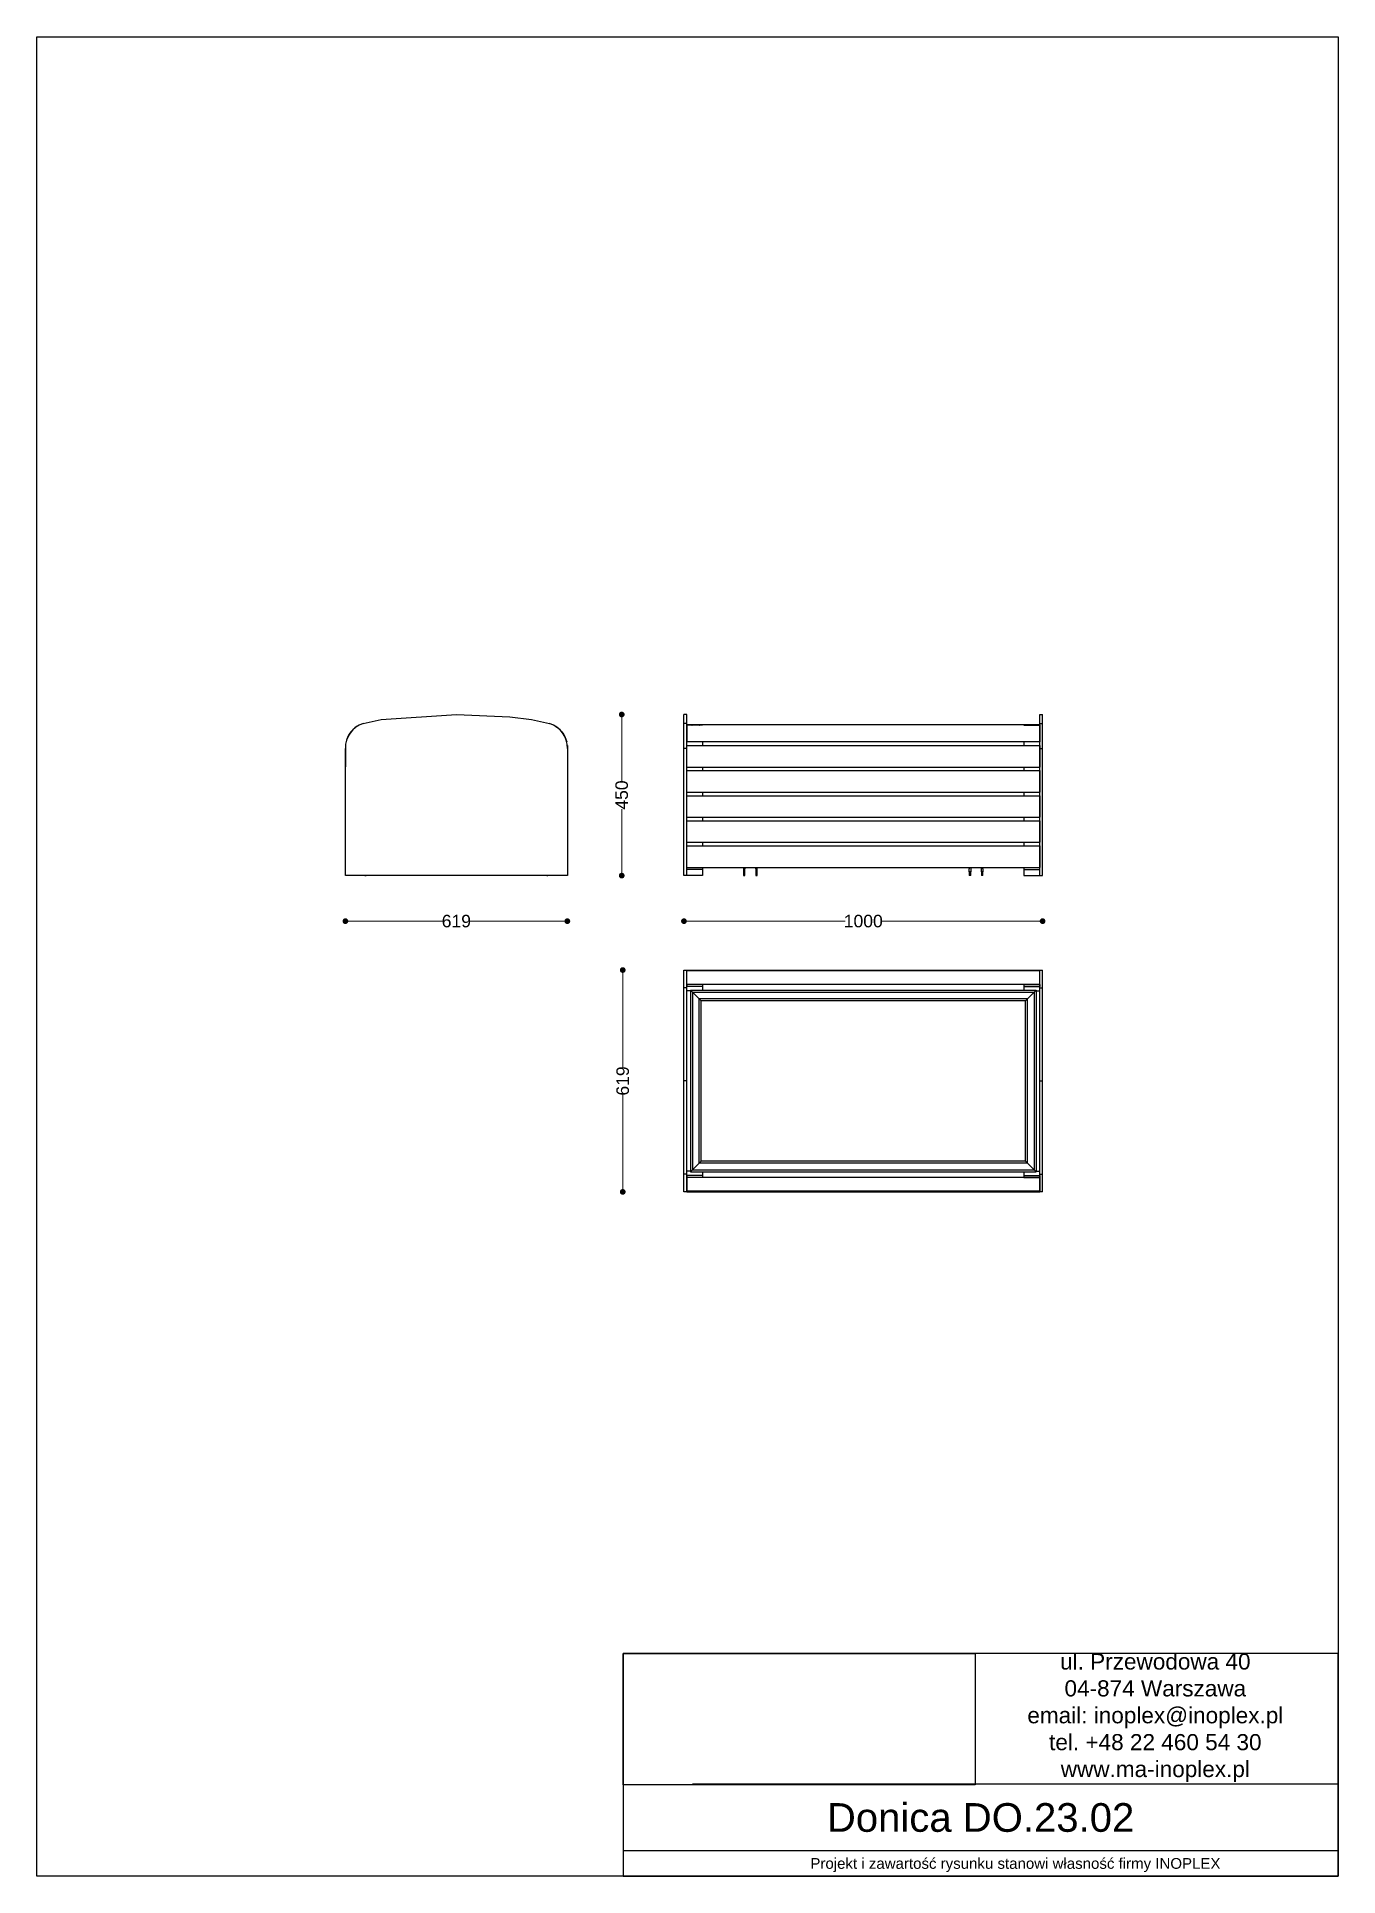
# Model space of a CAD drawing. Header units: millimetres. Extents: x 10366 to 13995, y 24552 to 29685.
import ezdxf

# ---------------------------------------------------------------- set-up
doc = ezdxf.new("R2010")
doc.units = ezdxf.units.MM
doc.header["$LTSCALE"] = 3
for name, color, linetype in [('Default', 7, 'Continuous'), ('Orange', 30, 'Continuous'), ('Red', 1, 'Continuous')]:
    doc.layers.add(name, color=color, linetype=linetype)
doc.styles.get("Standard").update_dxf_attribs({"font": 'arial.ttf'})
doc.dimstyles.new('MATEUSZ', dxfattribs={"dimtxt": 35, "dimasz": 16, "dimexe": 0.18, "dimexo": 0.0625, "dimgap": 0.09, "dimtad": 0, "dimdec": 0, "dimdsep": 46, "dimtxsty": 'Standard', "dimblk": 'DOT', "dimcen": 0.09, "dimse1": 1, "dimse2": 1, "dimadec": 0, "dimazin": 0, "dimtfac": 1, "dimtdec": 0, "dimtofl": 0, "dimtmove": 0, "dimatfit": 3, "dimfxl": 1, "dimtolj": 1, "dimtzin": 0, "dimlwd": 9, "dimlwe": 9, "dimarcsym": 0})
picture_1 = doc.add_image_def('image1.jpg', size_in_pixel=(1896, 709))

# ---------------------------------------------------------------- blocks, each defined once
blk = doc.blocks.new('_Dot')
at = {"color": 0, "linetype": 'ByBlock', "lineweight": -2}
blk.add_line((-0.5, 0), (-1, 0), dxfattribs=at)
at = {"color": 0, "linetype": 'ByBlock', "const_width": 0.5}
blk.add_lwpolyline([(-0.25, 0, 1), (0.25, 0, 1)], format="xyb", close=True, dxfattribs=at)
blk = doc.blocks.new('*D24')
at = {"color": 0, "lineweight": 9, "transparency": 16777216}
for p, q in [((11997.2, 27777.8), (11997.2, 27608.5)), ((11997.2, 27360.3), (11997.2, 27529.7))]:
    blk.add_line(p, q, dxfattribs=at)
at = {"layer": 'Defpoints', "color": 0, "transparency": 16777216}
for p in [(11536.1, 27793.8), (11997.2, 27793.8), (11845.6, 27344.3)]:
    blk.add_point(p, dxfattribs=at)
at = {"color": 0, "lineweight": 9, "transparency": 16777216, "xscale": 16, "yscale": 16, "zscale": 16}
for p, rotation in [((11997.2, 27793.8), 90), ((11997.2, 27344.3), 270)]:
    blk.add_blockref('_Dot', p, dxfattribs=dict(at, rotation=rotation))
at = {"color": 0, "transparency": 16777216, "insert": (11997.2, 27569.1), "char_height": 35, "attachment_point": 5, "rotation": 90}
blk.add_mtext('\\A1;450', dxfattribs=at)
blk = doc.blocks.new('*D25')
at = {"color": 0, "lineweight": 9, "transparency": 16777216}
for p, q in [((11242.7, 27217.2), (11497.3, 27217.2)), ((11829.6, 27217.2), (11575, 27217.2))]:
    blk.add_line(p, q, dxfattribs=at)
at = {"layer": 'Defpoints', "color": 0, "transparency": 16777216}
for p in [(11226.7, 27344.3), (11845.6, 27344.3), (11845.6, 27217.2)]:
    blk.add_point(p, dxfattribs=at)
at = {"color": 0, "lineweight": 9, "transparency": 16777216, "xscale": 16, "yscale": 16, "zscale": 16, "rotation": 180}
blk.add_blockref('_Dot', (11226.7, 27217.2), dxfattribs=at)
at = {"color": 0, "lineweight": 9, "transparency": 16777216, "xscale": 16, "yscale": 16, "zscale": 16}
blk.add_blockref('_Dot', (11845.6, 27217.2), dxfattribs=at)
at = {"color": 0, "transparency": 16777216, "insert": (11536.1, 27217.2), "char_height": 35, "attachment_point": 5}
blk.add_mtext('\\A1;619', dxfattribs=at)
blk = doc.blocks.new('*D26')
at = {"color": 0, "lineweight": 9, "transparency": 16777216}
for p, q in [((12186.7, 27217.2), (12620, 27217.2)), ((13154.7, 27217.2), (12721.3, 27217.2))]:
    blk.add_line(p, q, dxfattribs=at)
at = {"layer": 'Defpoints', "color": 0, "transparency": 16777216}
for p in [(12170.7, 27344.2), (13170.7, 27344.2), (13170.7, 27217.2)]:
    blk.add_point(p, dxfattribs=at)
at = {"color": 0, "lineweight": 9, "transparency": 16777216, "xscale": 16, "yscale": 16, "zscale": 16, "rotation": 180}
blk.add_blockref('_Dot', (12170.7, 27217.2), dxfattribs=at)
at = {"color": 0, "lineweight": 9, "transparency": 16777216, "xscale": 16, "yscale": 16, "zscale": 16}
blk.add_blockref('_Dot', (13170.7, 27217.2), dxfattribs=at)
at = {"color": 0, "transparency": 16777216, "insert": (12670.7, 27217.2), "char_height": 35, "attachment_point": 5}
blk.add_mtext('\\A1;1000', dxfattribs=at)
blk = doc.blocks.new('*D27')
at = {"color": 0, "lineweight": 9, "transparency": 16777216}
for p, q in [((12000, 27064.7), (12000, 26810.1)), ((12000, 26477.8), (12000, 26732.4))]:
    blk.add_line(p, q, dxfattribs=at)
at = {"layer": 'Defpoints', "color": 0, "transparency": 16777216}
for p in [(12170.8, 27080.7), (12000, 26461.8), (12170.8, 26461.8)]:
    blk.add_point(p, dxfattribs=at)
at = {"color": 0, "lineweight": 9, "transparency": 16777216, "xscale": 16, "yscale": 16, "zscale": 16}
for p, rotation in [((12000, 27080.7), 90), ((12000, 26461.8), 270)]:
    blk.add_blockref('_Dot', p, dxfattribs=dict(at, rotation=rotation))
at = {"color": 0, "transparency": 16777216, "insert": (12000, 26771.3), "char_height": 35, "attachment_point": 5, "rotation": 90}
blk.add_mtext('\\A1;619', dxfattribs=at)

msp = doc.modelspace()

# ---------------------------------------------------------------- linework, layer by layer
for p, q in [((13995, 24809.6), (12194.9, 24809.6)), ((13994.7, 24623), (12001.1, 24623))]:
    msp.add_line(p, q)
for points in [[(10366.2, 24552.5), (10366.2, 29684.6), (13995, 29684.6), (13995, 24552.5)], [(12001.1, 24552.5), (13995, 24552.5), (13995, 25174.2), (12001.1, 25174.2)]]:
    msp.add_lwpolyline(points, close=True)
at = {"layer": 'Default', "color": 0}
for p, q in [((12178.7, 27793.7), (12170.7, 27793.7)), ((12178.7, 27768.2), (12170.7, 27768.2)), ((13162.7, 27793.7), (13170.7, 27793.7)), ((13162.7, 27768.2), (13170.7, 27768.2)), ((12222.7, 27763.8), (12178.7, 27763.8)), ((12222.7, 27717.2), (12222.7, 27707.2)), ((13118.7, 27763.8), (13162.7, 27763.8)), ((13118.7, 27717.2), (13118.7, 27707.2)), ((11226.7, 27344.3), (11226.7, 27699.3)), ((11845.6, 27699.3), (11845.6, 27344.3)), ((12170.7, 27344.2), (12170.7, 27699.2)), ((12178.7, 27699.2), (12170.7, 27699.2)), ((12178.7, 27344.2), (12178.7, 27699.2)), ((13162.7, 27344.2), (13162.7, 27699.2)), ((13162.7, 27699.2), (13170.7, 27699.2)), ((13170.7, 27344.2), (13170.7, 27699.2)), ((12222.7, 27647.2), (12222.7, 27637.2)), ((13118.7, 27647.2), (13118.7, 27637.2)), ((12222.7, 27577.2), (12222.7, 27567.2)), ((13118.7, 27577.2), (13118.7, 27567.2)), ((12222.7, 27507.2), (12222.7, 27497.2)), ((13118.7, 27507.2), (13118.7, 27497.2)), ((12222.7, 27437.2), (12222.7, 27427.2)), ((13118.7, 27437.2), (13118.7, 27427.2)), ((12222.7, 27361.7), (12178.7, 27361.7)), ((12222.7, 27367.2), (12222.7, 27361.7)), ((13118.7, 27367.2), (13118.7, 27361.7)), ((13118.7, 27361.7), (13162.7, 27361.7)), ((11536.1, 27344.3), (11226.7, 27344.3)), ((11845.6, 27344.3), (11536.1, 27344.3)), ((12178.7, 27344.2), (12170.7, 27344.2)), ((12222.7, 27344.2), (12178.7, 27344.2)), ((13118.7, 27344.2), (13162.7, 27344.2)), ((13162.7, 27344.2), (13170.7, 27344.2)), ((12170.8, 27080.7), (12178.8, 27080.7)), ((13162.8, 27080.7), (13170.8, 27080.7)), ((12178.8, 27031.1), (12170.8, 27031.1)), ((12178.8, 27040.7), (12178.8, 27034.7)), ((12222.8, 27040.7), (12178.8, 27040.7)), ((12222.8, 27034.7), (12178.8, 27034.7)), ((12188.8, 27023.2), (12178.8, 27023.2)), ((12222.8, 27040.7), (12222.8, 27034.7)), ((13118.8, 27040.7), (13118.8, 27034.7)), ((13118.8, 27040.7), (13162.8, 27040.7)), ((13118.8, 27034.7), (13162.8, 27034.7)), ((13152.8, 27023.2), (13162.8, 27023.2)), ((13162.8, 27040.7), (13162.8, 27034.7)), ((13162.8, 27031.1), (13170.8, 27031.1)), ((12178.8, 26771.3), (12170.8, 26771.3)), ((13162.8, 26771.3), (13170.8, 26771.3)), ((12178.8, 26511.4), (12170.8, 26511.4)), ((12188.8, 26519.3), (12178.8, 26519.3)), ((12178.8, 26507.8), (12178.8, 26501.8)), ((12222.8, 26507.8), (12178.8, 26507.8)), ((12222.8, 26501.8), (12178.8, 26501.8)), ((12222.8, 26507.8), (12222.8, 26501.8)), ((13118.8, 26507.8), (13118.8, 26501.8)), ((13118.8, 26507.8), (13162.8, 26507.8)), ((13118.8, 26501.8), (13162.8, 26501.8)), ((13152.8, 26519.3), (13162.8, 26519.3)), ((13162.8, 26511.4), (13170.8, 26511.4)), ((13162.8, 26507.8), (13162.8, 26501.8)), ((12178.8, 26461.8), (12170.8, 26461.8)), ((13170.8, 26461.8), (13162.8, 26461.8))]:
    msp.add_line(p, q, dxfattribs=at)
for points in [[(11276.3, 27768.3, 0), (11326.5, 27779.4, 0), (11536.1, 27793.8, 0)], [(11536.1, 27793.8, 0), (11685.5, 27787.4, 0), (11745.8, 27779.4, 0), (11796, 27768.3, 0)], [(12170.7, 27768.2, 0), (12170.7, 27787.3, 0), (12170.7, 27792.1, 0), (12170.7, 27793.3, 0), (12170.7, 27793.6, 0), (12170.7, 27793.7, 0), (12170.7, 27793.7, 0), (12170.7, 27793.7, 0), (12170.7, 27793.7, 0), (12170.7, 27793.7, 0), (12170.7, 27793.7, 0), (12170.7, 27793.7, 0), (12170.7, 27793.7, 0), (12170.7, 27793.7, 0), (12170.7, 27793.7, 0), (12170.7, 27793.7, 0), (12170.7, 27793.7, 0), (12170.7, 27793.7, 0), (12170.7, 27793.7, 0)], [(12170.7, 27699.2, 0), (12170.7, 27768.2, 0)], [(12178.7, 27768.2, 0), (12178.7, 27787.3, 0), (12178.7, 27792.1, 0), (12178.7, 27793.3, 0), (12178.7, 27793.6, 0), (12178.7, 27793.7, 0), (12178.7, 27793.7, 0), (12178.7, 27793.7, 0), (12178.7, 27793.7, 0), (12178.7, 27793.7, 0), (12178.7, 27793.7, 0), (12178.7, 27793.7, 0), (12178.7, 27793.7, 0), (12178.7, 27793.7, 0), (12178.7, 27793.7, 0), (12178.7, 27793.7, 0), (12178.7, 27793.7, 0), (12178.7, 27793.7, 0), (12178.7, 27793.7, 0)], [(12178.7, 27699.2, 0), (12178.7, 27768.2, 0)], [(13162.7, 27768.2, 0), (13162.7, 27787.3, 0), (13162.7, 27792.1, 0), (13162.7, 27793.3, 0), (13162.7, 27793.6, 0), (13162.7, 27793.7, 0), (13162.7, 27793.7, 0), (13162.7, 27793.7, 0), (13162.7, 27793.7, 0), (13162.7, 27793.7, 0), (13162.7, 27793.7, 0), (13162.7, 27793.7, 0), (13162.7, 27793.7, 0), (13162.7, 27793.7, 0), (13162.7, 27793.7, 0), (13162.7, 27793.7, 0), (13162.7, 27793.7, 0), (13162.7, 27793.7, 0), (13162.7, 27793.7, 0)], [(13162.7, 27699.2, 0), (13162.7, 27768.2, 0)], [(13170.7, 27768.2, 0), (13170.7, 27787.3, 0), (13170.7, 27792.1, 0), (13170.7, 27793.3, 0), (13170.7, 27793.6, 0), (13170.7, 27793.7, 0), (13170.7, 27793.7, 0), (13170.7, 27793.7, 0), (13170.7, 27793.7, 0), (13170.7, 27793.7, 0), (13170.7, 27793.7, 0), (13170.7, 27793.7, 0), (13170.7, 27793.7, 0), (13170.7, 27793.7, 0), (13170.7, 27793.7, 0), (13170.7, 27793.7, 0), (13170.7, 27793.7, 0), (13170.7, 27793.7, 0), (13170.7, 27793.7, 0)], [(13170.7, 27699.2, 0), (13170.7, 27768.2, 0)], [(12222.7, 27361.7, 0), (12222.7, 27344.2, 0)], [(13118.7, 27361.7, 0), (13118.7, 27344.2, 0)], [(12170.8, 27031.1, 0), (12170.8, 27067.5, 0), (12170.8, 27077.8, 0), (12170.8, 27080.1, 0), (12170.8, 27080.6, 0), (12170.8, 27080.7, 0), (12170.8, 27080.7, 0), (12170.8, 27080.7, 0), (12170.8, 27080.7, 0), (12170.8, 27080.7, 0), (12170.8, 27080.7, 0), (12170.8, 27080.7, 0), (12170.8, 27080.7, 0), (12170.8, 27080.7, 0), (12170.8, 27080.7, 0), (12170.8, 27080.7, 0), (12170.8, 27080.7, 0), (12170.8, 27080.7, 0), (12170.8, 27080.7, 0), (12170.8, 27080.7, 0), (12170.8, 27080.7, 0)], [(12178.8, 27031.1, 0), (12178.8, 27067.5, 0), (12178.8, 27077.8, 0), (12178.8, 27080.1, 0), (12178.8, 27080.6, 0), (12178.8, 27080.7, 0), (12178.8, 27080.7, 0), (12178.8, 27080.7, 0), (12178.8, 27080.7, 0), (12178.8, 27080.7, 0), (12178.8, 27080.7, 0), (12178.8, 27080.7, 0), (12178.8, 27080.7, 0), (12178.8, 27080.7, 0), (12178.8, 27080.7, 0), (12178.8, 27080.7, 0), (12178.8, 27080.7, 0), (12178.8, 27080.7, 0), (12178.8, 27080.7, 0), (12178.8, 27080.7, 0), (12178.8, 27080.7, 0)], [(13162.8, 27031.1, 0), (13162.8, 27067.5, 0), (13162.8, 27077.8, 0), (13162.8, 27080.1, 0), (13162.8, 27080.6, 0), (13162.8, 27080.7, 0), (13162.8, 27080.7, 0), (13162.8, 27080.7, 0), (13162.8, 27080.7, 0), (13162.8, 27080.7, 0), (13162.8, 27080.7, 0), (13162.8, 27080.7, 0), (13162.8, 27080.7, 0), (13162.8, 27080.7, 0), (13162.8, 27080.7, 0), (13162.8, 27080.7, 0), (13162.8, 27080.7, 0), (13162.8, 27080.7, 0), (13162.8, 27080.7, 0), (13162.8, 27080.7, 0), (13162.8, 27080.7, 0)], [(13170.8, 27031.1, 0), (13170.8, 27067.5, 0), (13170.8, 27077.8, 0), (13170.8, 27080.1, 0), (13170.8, 27080.6, 0), (13170.8, 27080.7, 0), (13170.8, 27080.7, 0), (13170.8, 27080.7, 0), (13170.8, 27080.7, 0), (13170.8, 27080.7, 0), (13170.8, 27080.7, 0), (13170.8, 27080.7, 0), (13170.8, 27080.7, 0), (13170.8, 27080.7, 0), (13170.8, 27080.7, 0), (13170.8, 27080.7, 0), (13170.8, 27080.7, 0), (13170.8, 27080.7, 0), (13170.8, 27080.7, 0), (13170.8, 27080.7, 0), (13170.8, 27080.7, 0)], [(12170.8, 26771.3, 0), (12170.8, 27031.1, 0)], [(12178.8, 26771.3, 0), (12178.8, 27031.1, 0)], [(12222.8, 27034.7, 0), (12222.8, 27034.7, 0), (12222.8, 27034.7, 0), (12222.8, 27034.7, 0), (12222.8, 27034.7, 0), (12222.8, 27034.7, 0), (12222.8, 27034.7, 0), (12222.8, 27034.7, 0), (12222.8, 27034.7, 0), (12222.8, 27034.7, 0), (12222.8, 27034.7, 0), (12222.8, 27034.7, 0), (12222.8, 27034.7, 0), (12222.8, 27034.6, 0), (12222.8, 27034.4, 0), (12222.8, 27033.5, 0), (12222.8, 27024.7, 0)], [(13118.8, 27034.7, 0), (13118.8, 27034.7, 0), (13118.8, 27034.7, 0), (13118.8, 27034.7, 0), (13118.8, 27034.7, 0), (13118.8, 27034.7, 0), (13118.8, 27034.7, 0), (13118.8, 27034.7, 0), (13118.8, 27034.7, 0), (13118.8, 27034.7, 0), (13118.8, 27034.7, 0), (13118.8, 27034.7, 0), (13118.8, 27034.7, 0), (13118.8, 27034.6, 0), (13118.8, 27034.4, 0), (13118.8, 27033.5, 0), (13118.8, 27024.7, 0)], [(13162.8, 26771.3, 0), (13162.8, 27031.1, 0)], [(13170.8, 26771.3, 0), (13170.8, 27031.1, 0)], [(12170.8, 26511.4, 0), (12170.8, 26771.3, 0)], [(12178.8, 26511.4, 0), (12178.8, 26771.3, 0)], [(13162.8, 26511.4, 0), (13162.8, 26771.3, 0)], [(13170.8, 26511.4, 0), (13170.8, 26771.3, 0)], [(12170.8, 26461.8, 0), (12170.8, 26461.8, 0), (12170.8, 26461.8, 0), (12170.8, 26461.8, 0), (12170.8, 26461.8, 0), (12170.8, 26461.8, 0), (12170.8, 26461.8, 0), (12170.8, 26461.8, 0), (12170.8, 26461.8, 0), (12170.8, 26461.8, 0), (12170.8, 26461.8, 0), (12170.8, 26461.8, 0), (12170.8, 26461.8, 0), (12170.8, 26461.8, 0), (12170.8, 26461.8, 0), (12170.8, 26461.8, 0), (12170.8, 26461.8, 0), (12170.8, 26461.8, 0), (12170.8, 26461.8, 0), (12170.8, 26461.8, 0), (12170.8, 26461.8, 0), (12170.8, 26461.9, 0), (12170.8, 26462.2, 0), (12170.8, 26463.3, 0), (12170.8, 26467.9, 0), (12170.8, 26511.4, 0)], [(12178.8, 26461.8, 0), (12178.8, 26461.8, 0), (12178.8, 26461.8, 0), (12178.8, 26461.8, 0), (12178.8, 26461.8, 0), (12178.8, 26461.8, 0), (12178.8, 26461.8, 0), (12178.8, 26461.8, 0), (12178.8, 26461.8, 0), (12178.8, 26461.8, 0), (12178.8, 26461.8, 0), (12178.8, 26461.8, 0), (12178.8, 26461.8, 0), (12178.8, 26461.8, 0), (12178.8, 26461.8, 0), (12178.8, 26461.8, 0), (12178.8, 26461.8, 0), (12178.8, 26461.8, 0), (12178.8, 26461.8, 0), (12178.8, 26461.8, 0), (12178.8, 26461.8, 0), (12178.8, 26461.9, 0), (12178.8, 26462.2, 0), (12178.8, 26463.3, 0), (12178.8, 26467.9, 0), (12178.8, 26511.4, 0)], [(12222.8, 26517.8, 0), (12222.8, 26507.8, 0)], [(13118.8, 26517.8, 0), (13118.8, 26507.8, 0)], [(13162.8, 26461.8, 0), (13162.8, 26461.8, 0), (13162.8, 26461.8, 0), (13162.8, 26461.8, 0), (13162.8, 26461.8, 0), (13162.8, 26461.8, 0), (13162.8, 26461.8, 0), (13162.8, 26461.8, 0), (13162.8, 26461.8, 0), (13162.8, 26461.8, 0), (13162.8, 26461.8, 0), (13162.8, 26461.8, 0), (13162.8, 26461.8, 0), (13162.8, 26461.8, 0), (13162.8, 26461.8, 0), (13162.8, 26461.8, 0), (13162.8, 26461.8, 0), (13162.8, 26461.8, 0), (13162.8, 26461.8, 0), (13162.8, 26461.8, 0), (13162.8, 26461.8, 0), (13162.8, 26461.9, 0), (13162.8, 26462.2, 0), (13162.8, 26463.3, 0), (13162.8, 26467.9, 0), (13162.8, 26511.4, 0)], [(13170.8, 26461.8, 0), (13170.8, 26461.8, 0), (13170.8, 26461.8, 0), (13170.8, 26461.8, 0), (13170.8, 26461.8, 0), (13170.8, 26461.8, 0), (13170.8, 26461.8, 0), (13170.8, 26461.8, 0), (13170.8, 26461.8, 0), (13170.8, 26461.8, 0), (13170.8, 26461.8, 0), (13170.8, 26461.8, 0), (13170.8, 26461.8, 0), (13170.8, 26461.8, 0), (13170.8, 26461.8, 0), (13170.8, 26461.8, 0), (13170.8, 26461.8, 0), (13170.8, 26461.8, 0), (13170.8, 26461.8, 0), (13170.8, 26461.8, 0), (13170.8, 26461.8, 0), (13170.8, 26461.9, 0), (13170.8, 26462.2, 0), (13170.8, 26463.3, 0), (13170.8, 26467.9, 0), (13170.8, 26511.4, 0)]]:
    msp.add_polyline3d(points, dxfattribs=at)
for centre, radius, start, end in [((11296.9, 27701.2), 70.2, 107.0666, 181.5592), ((11775.4, 27701.2), 70.2, 358.4408, 72.9334), ((11284.2, 27361.8), 17.5, 259.9678, 270), ((11788.1, 27361.8), 17.4, 270, 279.3908)]:
    msp.add_arc(centre, radius, start, end, dxfattribs=at)
at = {"layer": 'Orange', "color": 0}
for p, q in [((13162.7, 27764.5), (12178.7, 27764.5)), ((12178.7, 27764.5), (12178.7, 27763.7)), ((13162.7, 27717.2), (12178.7, 27717.2)), ((11226.7, 27707.3), (11226.7, 27647.3)), ((11845.6, 27707.3), (11845.6, 27647.3)), ((12178.7, 27647.2), (12178.7, 27707.2)), ((12178.7, 27707.2), (13162.7, 27707.2)), ((13162.7, 27707.2), (13162.7, 27647.2)), ((12178.7, 27647.2), (13162.7, 27647.2)), ((12178.7, 27577.2), (12178.7, 27637.2)), ((12178.7, 27637.2), (13162.7, 27637.2)), ((13162.7, 27637.2), (13162.7, 27577.2)), ((12178.7, 27577.2), (13162.7, 27577.2)), ((12178.7, 27507.2), (12178.7, 27567.2)), ((12178.7, 27567.2), (13162.7, 27567.2)), ((13162.7, 27567.2), (13162.7, 27507.2)), ((12178.7, 27507.2), (13162.7, 27507.2)), ((12178.7, 27437.2), (12178.7, 27497.2)), ((12178.7, 27497.2), (13162.7, 27497.2)), ((13162.7, 27497.2), (13162.7, 27437.2)), ((12178.7, 27437.2), (13162.7, 27437.2)), ((12178.7, 27367.2), (12178.7, 27427.2)), ((12178.7, 27427.2), (13162.7, 27427.2)), ((13162.7, 27427.2), (13162.7, 27367.2)), ((12178.7, 27367.2), (13162.7, 27367.2)), ((12178.8, 27080.7), (13162.8, 27080.7)), ((12178.8, 27080.7), (12178.8, 27078.7)), ((13162.8, 27079), (12178.8, 27079)), ((13162.8, 27079), (13162.8, 27080.7)), ((13162.8, 27040.7), (12178.8, 27040.7)), ((13162.8, 26501.8), (12178.8, 26501.8)), ((12178.8, 26461.8), (12178.8, 26463.8)), ((13162.8, 26463.5), (12178.8, 26463.5)), ((12178.8, 26461.8), (13162.8, 26461.8)), ((13162.8, 26463.5), (13162.8, 26461.8))]:
    msp.add_line(p, q, dxfattribs=at)
for points in [[(11266.7, 27764.6, 0), (11259.8, 27760.8, 0), (11253.4, 27756.3, 0), (11247.5, 27751.1, 0), (11242.2, 27745.2, 0), (11237.6, 27738.9, 0), (11233.7, 27732, 0), (11230.7, 27724.8, 0), (11228.4, 27717.3, 0)], [(11266.7, 27764.6, 0), (11259.9, 27760.9, 0), (11253.5, 27756.4, 0), (11247.6, 27751.2, 0), (11242.3, 27745.4, 0), (11237.7, 27739, 0), (11233.8, 27732.1, 0), (11230.7, 27724.9, 0), (11228.4, 27717.3, 0)], [(11805.6, 27764.6, 0), (11812.5, 27760.8, 0), (11818.9, 27756.3, 0), (11824.8, 27751.1, 0), (11830.1, 27745.2, 0), (11834.7, 27738.9, 0), (11838.5, 27732, 0), (11841.6, 27724.8, 0), (11843.9, 27717.3, 0)], [(11805.6, 27764.6, 0), (11812.4, 27760.9, 0), (11818.8, 27756.4, 0), (11824.6, 27751.2, 0), (11829.9, 27745.4, 0), (11834.6, 27739, 0), (11838.5, 27732.1, 0), (11841.6, 27724.9, 0), (11843.9, 27717.3, 0)], [(12178.7, 27764.5, 0), (12178.7, 27717.2, 0)], [(13162.7, 27764.5, 0), (13162.7, 27717.2, 0)], [(12178.8, 27040.7, 0), (12178.8, 27079, 0)], [(13162.8, 27040.7, 0), (13162.8, 27079, 0)], [(12178.8, 26501.8, 0), (12178.8, 26463.5, 0)], [(13162.8, 26501.8, 0), (13162.8, 26463.5, 0)]]:
    msp.add_polyline3d(points, dxfattribs=at)
at = {"layer": 'Red', "color": 0}
for p, q in [((12336.9, 27363), (12336.9, 27354.9)), ((12336.9, 27354.9), (12340.9, 27354.9)), ((12340.9, 27354.9), (12340.9, 27363)), ((12370.9, 27363), (12370.9, 27354.9)), ((12370.9, 27354.9), (12374.9, 27354.9)), ((12374.9, 27354.9), (12374.9, 27363)), ((12966.4, 27354.9), (12966.4, 27363)), ((12970.4, 27354.9), (12966.4, 27354.9)), ((12970.4, 27363), (12970.4, 27354.9)), ((13000.4, 27354.9), (13000.4, 27363)), ((13004.4, 27354.9), (13000.4, 27354.9)), ((13004.4, 27363), (13004.4, 27354.9)), ((12336.9, 27344.9), (12340.9, 27344.9)), ((12370.9, 27344.9), (12374.9, 27344.9)), ((12970.4, 27344.9), (12966.4, 27344.9)), ((13004.4, 27344.9), (13000.4, 27344.9)), ((12188.8, 27024.7), (12188.8, 26517.8)), ((12188.8, 27024.7), (13152.8, 27024.7)), ((12194.7, 27018.8), (12212.9, 27000.6)), ((12194.7, 27018.8), (12194.7, 26523.7)), ((12194.7, 27018.8), (13146.9, 27018.8)), ((12194.7, 27018.8), (12212.9, 27000.6)), ((12212.9, 26541.9), (12212.9, 27000.6)), ((13128.7, 27000.6), (12212.9, 27000.6)), ((13146.9, 27018.8), (13128.7, 27000.6)), ((13146.9, 27018.8), (13128.7, 27000.6)), ((13128.7, 26541.9), (13128.7, 27000.6)), ((13146.9, 27018.8), (13146.9, 26523.7)), ((13152.8, 27024.7), (13152.8, 26517.8)), ((12218.8, 26547.8), (12218.8, 26994.7)), ((13122.8, 26994.7), (12218.8, 26994.7)), ((13122.8, 26547.8), (13122.8, 26994.7)), ((12194.7, 26523.7), (12212.9, 26541.9)), ((12194.7, 26523.7), (12212.9, 26541.9)), ((13128.7, 26541.9), (12212.9, 26541.9)), ((13122.8, 26547.8), (12218.8, 26547.8)), ((13146.9, 26523.7), (13128.7, 26541.9)), ((13146.9, 26523.7), (13128.7, 26541.9)), ((12188.8, 26517.8), (13152.8, 26517.8)), ((12194.7, 26523.7), (13146.9, 26523.7))]:
    msp.add_line(p, q, dxfattribs=at)
for points in [[(12194.6, 27764.5, 0), (12193.7, 27764.4, 0), (12192.8, 27764.2, 0)], [(12193, 27764.3, 0), (12193.8, 27764.4, 0), (12194.6, 27764.5, 0)], [(12214.4, 27764.2, 0), (12213.6, 27764.4, 0), (12212.8, 27764.5, 0)], [(12212.8, 27764.5, 0), (12213.7, 27764.4, 0), (12214.7, 27764.2, 0)], [(13128.6, 27764.5, 0), (13127.6, 27764.4, 0), (13126.7, 27764.2, 0)], [(13128.6, 27764.5, 0), (13127.7, 27764.4, 0)], [(13148.3, 27764.3, 0), (13147.5, 27764.4, 0), (13146.8, 27764.5, 0)], [(13148.3, 27764.3, 0), (13147.5, 27764.4, 0), (13146.8, 27764.5, 0)], [(12336.9, 27354.9, 0), (12336.9, 27344.9, 0)], [(12340.9, 27344.9, 0), (12340.9, 27344.9, 0), (12340.9, 27344.9, 0), (12340.9, 27344.9, 0), (12340.9, 27344.9, 0), (12340.9, 27344.9, 0), (12340.9, 27344.9, 0), (12340.9, 27344.9, 0), (12340.9, 27344.9, 0), (12340.9, 27344.9, 0), (12340.9, 27344.9, 0), (12340.9, 27344.9, 0), (12340.9, 27344.9, 0), (12340.9, 27344.9, 0), (12340.9, 27345, 0), (12340.9, 27345.2, 0), (12340.9, 27346.1, 0), (12340.9, 27354.9, 0)], [(12370.9, 27354.9, 0), (12370.9, 27344.9, 0)], [(12374.9, 27344.9, 0), (12374.9, 27344.9, 0), (12374.9, 27344.9, 0), (12374.9, 27344.9, 0), (12374.9, 27344.9, 0), (12374.9, 27344.9, 0), (12374.9, 27344.9, 0), (12374.9, 27344.9, 0), (12374.9, 27344.9, 0), (12374.9, 27344.9, 0), (12374.9, 27344.9, 0), (12374.9, 27344.9, 0), (12374.9, 27344.9, 0), (12374.9, 27344.9, 0), (12374.9, 27345, 0), (12374.9, 27345.2, 0), (12374.9, 27346.1, 0), (12374.9, 27354.9, 0)], [(12966.4, 27354.9, 0), (12966.4, 27344.9, 0)], [(12970.4, 27344.9, 0), (12970.4, 27344.9, 0), (12970.4, 27344.9, 0), (12970.4, 27344.9, 0), (12970.4, 27344.9, 0), (12970.4, 27344.9, 0), (12970.4, 27344.9, 0), (12970.4, 27344.9, 0), (12970.4, 27344.9, 0), (12970.4, 27344.9, 0), (12970.4, 27344.9, 0), (12970.4, 27344.9, 0), (12970.4, 27344.9, 0), (12970.4, 27344.9, 0), (12970.4, 27345, 0), (12970.4, 27345.2, 0), (12970.4, 27346.1, 0), (12970.4, 27354.9, 0)], [(13000.4, 27354.9, 0), (13000.4, 27344.9, 0)], [(13004.4, 27344.9, 0), (13004.4, 27344.9, 0), (13004.4, 27344.9, 0), (13004.4, 27344.9, 0), (13004.4, 27344.9, 0), (13004.4, 27344.9, 0), (13004.4, 27344.9, 0), (13004.4, 27344.9, 0), (13004.4, 27344.9, 0), (13004.4, 27344.9, 0), (13004.4, 27344.9, 0), (13004.4, 27344.9, 0), (13004.4, 27344.9, 0), (13004.4, 27344.9, 0), (13004.4, 27345, 0), (13004.4, 27345.2, 0), (13004.4, 27346.1, 0), (13004.4, 27354.9, 0)], [(12194.7, 27018.8, 0), (12188.8, 27024.7, 0)], [(12194.7, 27018.8, 0), (12188.8, 27024.7, 0)], [(12218.8, 26994.7, 0), (12218.8, 26994.7, 0), (12218.8, 26994.7, 0), (12218.8, 26994.7, 0), (12218.8, 26994.7, 0), (12218.8, 26994.7, 0), (12218.8, 26994.7, 0), (12218.8, 26994.7, 0), (12218.8, 26994.7, 0), (12218.8, 26994.7, 0), (12218.8, 26994.7, 0), (12218.8, 26994.7, 0), (12218.6, 26994.8, 0), (12217, 26996.5, 0), (12212.9, 27000.6, 0)], [(12218.8, 26994.7, 0), (12218.8, 26994.7, 0), (12218.8, 26994.7, 0), (12218.8, 26994.7, 0), (12218.8, 26994.7, 0), (12218.8, 26994.7, 0), (12218.8, 26994.7, 0), (12218.8, 26994.7, 0), (12218.8, 26994.7, 0), (12218.8, 26994.7, 0), (12218.8, 26994.7, 0), (12218.8, 26994.7, 0), (12218.6, 26994.9, 0), (12217, 26996.5, 0), (12212.9, 27000.6, 0)], [(13128.7, 27000.6, 0), (13122.8, 26994.7, 0)], [(13122.8, 26994.7, 0), (13122.8, 26994.7, 0), (13122.8, 26994.7, 0), (13122.8, 26994.7, 0), (13122.8, 26994.7, 0), (13122.8, 26994.7, 0), (13122.8, 26994.7, 0), (13122.8, 26994.7, 0), (13122.8, 26994.7, 0), (13122.8, 26994.7, 0), (13122.8, 26994.7, 0), (13122.8, 26994.7, 0), (13123, 26994.8, 0), (13124.6, 26996.5, 0), (13128.7, 27000.6, 0)], [(13152.8, 27024.7, 0), (13152.8, 27024.7, 0), (13152.8, 27024.7, 0), (13152.8, 27024.7, 0), (13152.8, 27024.7, 0), (13152.8, 27024.7, 0), (13152.8, 27024.7, 0), (13152.8, 27024.7, 0), (13152.8, 27024.7, 0), (13152.8, 27024.7, 0), (13152.8, 27024.7, 0), (13152.8, 27024.7, 0), (13152.6, 27024.5, 0), (13151, 27022.9, 0), (13146.9, 27018.8, 0)], [(13146.9, 27018.8, 0), (13152.8, 27024.7, 0)], [(12212.9, 26541.9, 0), (12218.8, 26547.8, 0)], [(12218.8, 26547.8, 0), (12218.8, 26547.8, 0), (12218.8, 26547.8, 0), (12218.8, 26547.8, 0), (12218.8, 26547.8, 0), (12218.8, 26547.8, 0), (12218.8, 26547.8, 0), (12218.8, 26547.8, 0), (12218.8, 26547.8, 0), (12218.8, 26547.8, 0), (12218.8, 26547.8, 0), (12218.8, 26547.8, 0), (12218.6, 26547.6, 0), (12217, 26546, 0), (12212.9, 26541.9, 0)], [(13128.7, 26541.9, 0), (13122.8, 26547.8, 0)], [(13128.7, 26541.9, 0), (13122.8, 26547.8, 0)], [(12188.8, 26517.8, 0), (12188.8, 26517.8, 0), (12188.8, 26517.8, 0), (12188.8, 26517.8, 0), (12188.8, 26517.8, 0), (12188.8, 26517.8, 0), (12188.8, 26517.8, 0), (12188.8, 26517.8, 0), (12188.8, 26517.8, 0), (12188.8, 26517.8, 0), (12188.8, 26517.8, 0), (12188.8, 26517.8, 0), (12189, 26518, 0), (12190.6, 26519.6, 0), (12194.7, 26523.7, 0)], [(12194.7, 26523.7, 0), (12188.8, 26517.8, 0)], [(13152.8, 26517.8, 0), (13152.8, 26517.8, 0), (13152.8, 26517.8, 0), (13152.8, 26517.8, 0), (13152.8, 26517.8, 0), (13152.8, 26517.8, 0), (13152.8, 26517.8, 0), (13152.8, 26517.8, 0), (13152.8, 26517.8, 0), (13152.8, 26517.8, 0), (13152.8, 26517.8, 0), (13152.8, 26517.8, 0), (13152.6, 26518, 0), (13151, 26519.6, 0), (13146.9, 26523.7, 0)], [(13152.8, 26517.8, 0), (13152.8, 26517.8, 0), (13152.8, 26517.8, 0), (13152.8, 26517.8, 0), (13152.8, 26517.8, 0), (13152.8, 26517.8, 0), (13152.8, 26517.8, 0), (13152.8, 26517.8, 0), (13152.8, 26517.8, 0), (13152.8, 26517.8, 0), (13152.8, 26517.8, 0), (13152.8, 26517.8, 0), (13152.6, 26518, 0), (13151, 26519.6, 0), (13146.9, 26523.7, 0)]]:
    msp.add_polyline3d(points, dxfattribs=at)
for centre, radius, start, end in [((12345.8, 27363), 8.87, 152.3486, 180), ((12345.8, 27363), 4.87, 122.2987, 180), ((12366, 27363), 4.87, 0, 57.7013), ((12366, 27363), 8.87, 0, 27.6514), ((12975.3, 27363), 8.87, 152.3486, 180), ((12975.3, 27363), 4.87, 122.2987, 180), ((12995.6, 27363), 4.87, 0, 57.7013), ((12995.6, 27363), 8.87, 0, 27.6514)]:
    msp.add_arc(centre, radius, start, end, dxfattribs=at)

# ---------------------------------------------------------------- texts
at = {"attachment_point": 5}
for s, width, gutter_width, heights, insert, char_height in [('ul. Przewodowa 40\\P04-874 Warszawa\\Pemail: inoplex@inoplex.pl\\Ptel. +48 22 460 54 30\\Pwww.ma-inoplex.pl', 1019.877, 1, [432.7], (13485.1, 24994.8), 45), ('Donica DO.23.02', 1993.625, 1, [0], (12997.9, 24715.8), 80), ('\\pxqc;Projekt i zawartość rysunku stanowi własność firmy INOPLEX ', 1800.088, 12.5, [70.5], (13095, 24583.6), 30)]:
    msp.add_mtext_dynamic_manual_height_columns(s, width=width, gutter_width=gutter_width, heights=heights, dxfattribs=dict(at, insert=insert, char_height=char_height))

# ---------------------------------------------------------------- dimensions: what is measured, and where the dimension line sits
for base, p1, p2, picture, middle in [((11997.1768, 27793.8413), (11845.5742, 27344.3243), (11536.1433, 27793.8413), '*D24', (11997.1768, 27569.0828)), ((12000, 26461.8), (12170.8, 27080.7), (12170.8, 26461.8), '*D27', (12000, 26771.3))]:
    dim = msp.add_linear_dim(base=base, p1=p1, p2=p2, angle=90, dimstyle='MATEUSZ')
    dim.commit()
    dim.dimension.update_dxf_attribs({"geometry": picture, "text_midpoint": middle})
for base, p1, p2, picture, middle in [((11845.6, 27217.2), (11226.7, 27344.3), (11845.6, 27344.3), '*D25', (11536.1, 27217.2)), ((13170.7, 27217.2), (12170.7, 27344.2), (13170.7, 27344.2), '*D26', (12670.7, 27217.2))]:
    dim = msp.add_linear_dim(base=base, p1=p1, p2=p2, dimstyle='MATEUSZ')
    dim.commit()
    dim.dimension.update_dxf_attribs({"geometry": picture, "text_midpoint": middle})

# ---------------------------------------------------------------- pictures from other files: only their frames are drawn
image = msp.add_image(picture_1, insert=(12001.1, 24807.1), size_in_units=(981.6, 367.1))
image.dxf.flags = 7

doc.saveas('drawing.dxf')
